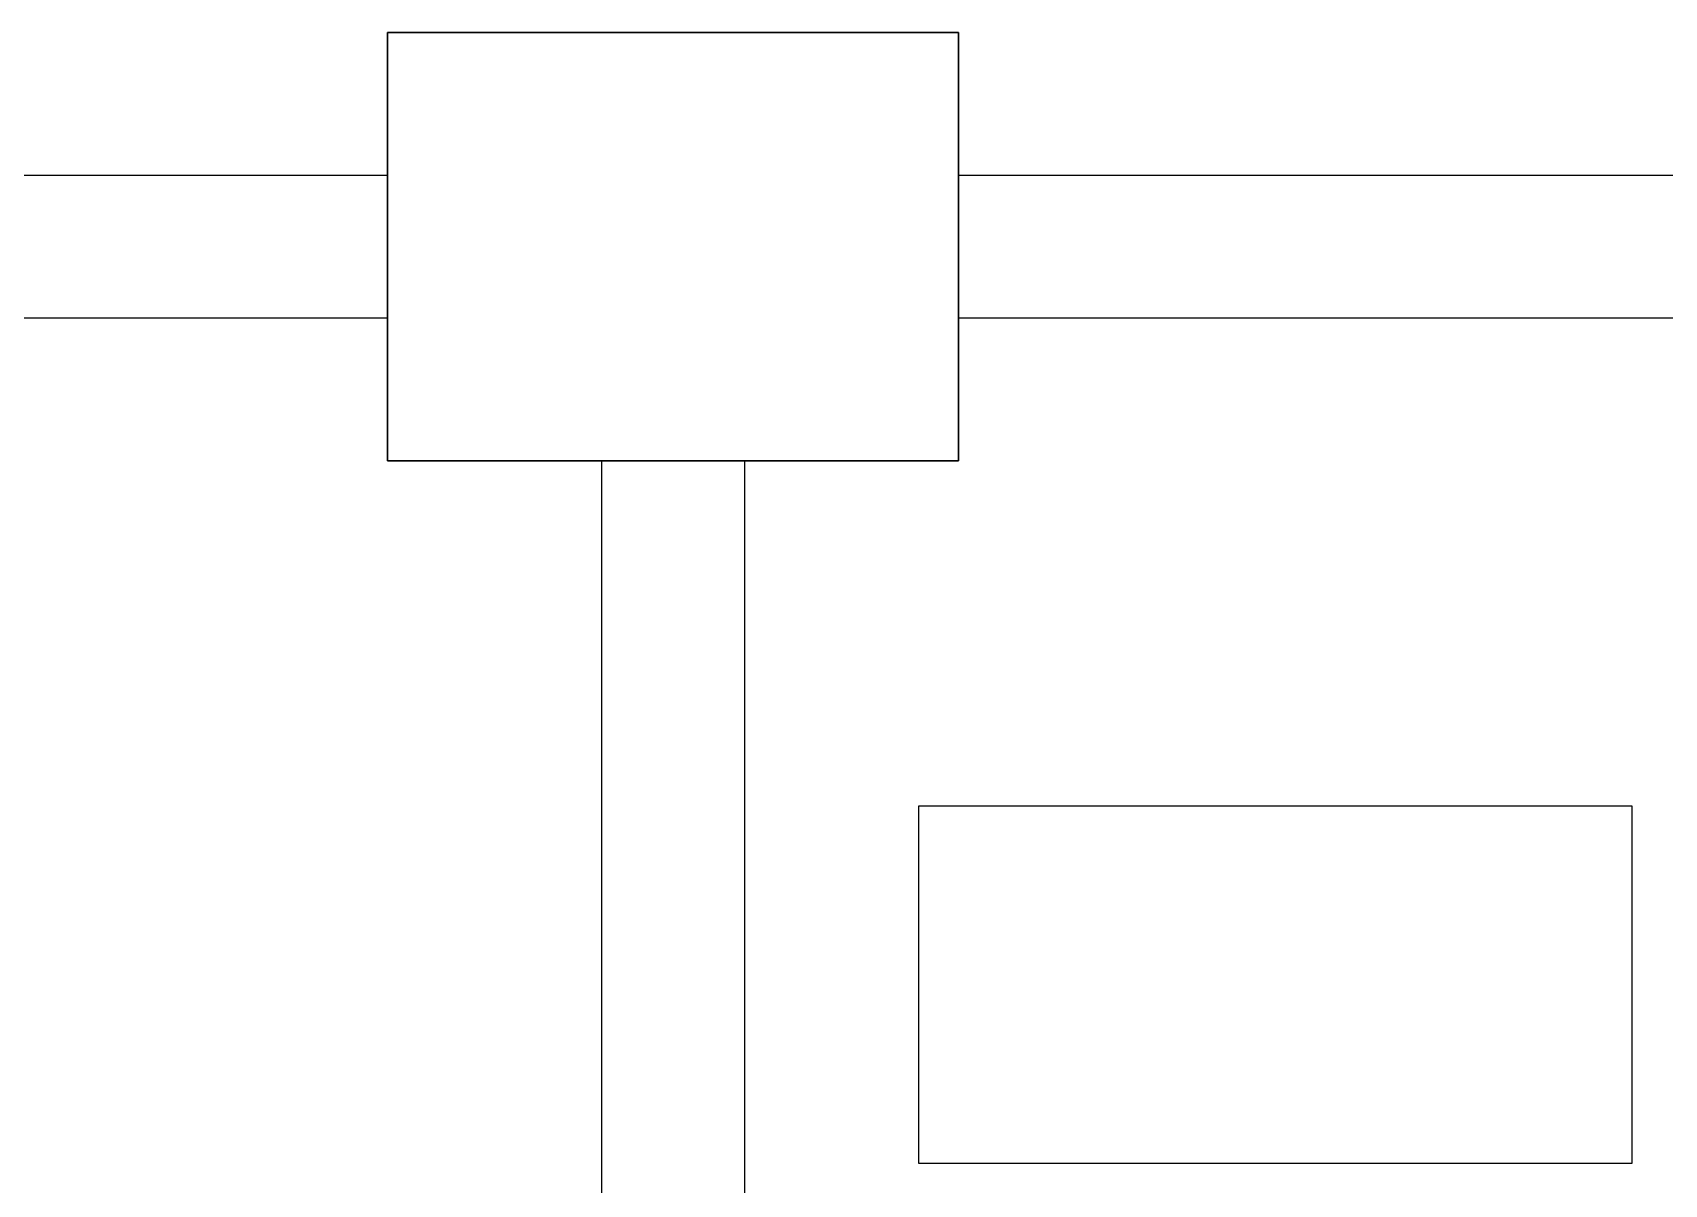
# Model space of a CAD drawing. Extents: x -19 to 297, y 0 to 420.
# Drawn here: x 97.92 to 103.64, y 245.73 to 249.77 of the extents above; entities that cross this region are included whole.
import ezdxf

# ---------------------------------------------------------------- set-up
doc = ezdxf.new("R2010")
doc.units = 0
doc.header["$MEASUREMENT"] = 0
doc.linetypes.add('K5LT_BASIC', pattern=[0])
doc.layers.add('Системный слой', color=7, linetype='Continuous')

# ---------------------------------------------------------------- blocks, each defined once
blk = doc.blocks.new('*U')
at = {"layer": 'Системный слой', "color": 5, "linetype": 'K5LT_BASIC'}
for p, q in [((101.1667, 249.7688), (99.1667, 249.7688)), ((99.1667, 249.7688), (99.1667, 248.2688)), ((101.1667, 248.2688), (101.1667, 249.7688)), ((99.1667, 248.2688), (101.1667, 248.2688)), ((103.5259, 247.0588), (101.0259, 247.0588)), ((101.0259, 247.0588), (101.0259, 245.8088)), ((103.5259, 245.8088), (103.5259, 247.0588)), ((101.0259, 245.8088), (103.5259, 245.8088))]:
    blk.add_line(p, q, dxfattribs=at)

msp = doc.modelspace()

# ---------------------------------------------------------------- linework, layer by layer
at = {"layer": 'Системный слой', "color": 5, "linetype": 'K5LT_BASIC'}
for p, q in [((101.1667, 249.7688), (99.1667, 249.7688)), ((99.1667, 248.2688), (99.1667, 249.7688)), ((99.1667, 249.7688), (99.1667, 248.2688)), ((99.1667, 249.7688), (101.1667, 249.7688)), ((101.1667, 249.7688), (101.1667, 248.2688)), ((101.1667, 249.7688), (101.1667, 248.2688)), ((93.1669, 249.2689), (99.1669, 249.2689)), ((101.1669, 249.2689), (107.1669, 249.2689)), ((99.1667, 248.7688), (93.1667, 248.7688)), ((107.1667, 248.7688), (101.1667, 248.7688)), ((101.1667, 248.2688), (99.1667, 248.2688)), ((99.1667, 248.2688), (101.1667, 248.2688)), ((99.1667, 248.2688), (101.1667, 248.2688)), ((100.4167, 248.2688), (99.6667, 248.2688)), ((99.9163, 248.2688), (99.9163, 242.8278)), ((99.9163, 248.2688), (99.9163, 236.7688)), ((100.4167, 248.2688), (100.4167, 236.7688)), ((100.667, 248.2692), (101.1667, 248.2688))]:
    msp.add_line(p, q, dxfattribs=at)

# ---------------------------------------------------------------- block references
at = {"layer": 'Системный слой'}
msp.add_blockref('*U', (0, 0), dxfattribs=at)
msp.add_blockref('*U', (0, 0), dxfattribs=at)
msp.add_blockref('*U', (0, 0), dxfattribs=at)
msp.add_blockref('*U', (0, 0), dxfattribs=at)
msp.add_blockref('*U', (0, 0), dxfattribs=at)
msp.add_blockref('*U', (0, 0), dxfattribs=at)
msp.add_blockref('*U', (0, 0), dxfattribs=at)
msp.add_blockref('*U', (0, 0), dxfattribs=at)
msp.add_blockref('*U', (0, 0), dxfattribs=at)
msp.add_blockref('*U', (0, 0), dxfattribs=at)
msp.add_blockref('*U', (0, 0), dxfattribs=at)
msp.add_blockref('*U', (0, 0), dxfattribs=at)
msp.add_blockref('*U', (0, 0), dxfattribs=at)
msp.add_blockref('*U', (0, 0), dxfattribs=at)
msp.add_blockref('*U', (0, 0), dxfattribs=at)
msp.add_blockref('*U', (0, 0), dxfattribs=at)
msp.add_blockref('*U', (0, 0), dxfattribs=at)
msp.add_blockref('*U', (0, 0), dxfattribs=at)
msp.add_blockref('*U', (0, 0), dxfattribs=at)
msp.add_blockref('*U', (0, 0), dxfattribs=at)
msp.add_blockref('*U', (0, 0), dxfattribs=at)
msp.add_blockref('*U', (0, 0), dxfattribs=at)
msp.add_blockref('*U', (0, 0), dxfattribs=at)
msp.add_blockref('*U', (0, 0), dxfattribs=at)
msp.add_blockref('*U', (0, 0), dxfattribs=at)
msp.add_blockref('*U', (0, 0), dxfattribs=at)
msp.add_blockref('*U', (0, 0), dxfattribs=at)
msp.add_blockref('*U', (0, 0), dxfattribs=at)
msp.add_blockref('*U', (0, 0), dxfattribs=at)
msp.add_blockref('*U', (0, 0), dxfattribs=at)
msp.add_blockref('*U', (0, 0), dxfattribs=at)
msp.add_blockref('*U', (0, 0), dxfattribs=at)
msp.add_blockref('*U', (0, 0), dxfattribs=at)
msp.add_blockref('*U', (0, 0), dxfattribs=at)
msp.add_blockref('*U', (0, 0), dxfattribs=at)
msp.add_blockref('*U', (0, 0), dxfattribs=at)
msp.add_blockref('*U', (0, 0), dxfattribs=at)
msp.add_blockref('*U', (0, 0), dxfattribs=at)
msp.add_blockref('*U', (0, 0), dxfattribs=at)
msp.add_blockref('*U', (0, 0), dxfattribs=at)
msp.add_blockref('*U', (0, 0), dxfattribs=at)
msp.add_blockref('*U', (0, 0), dxfattribs=at)
msp.add_blockref('*U', (0, 0), dxfattribs=at)
msp.add_blockref('*U', (0, 0), dxfattribs=at)
msp.add_blockref('*U', (0, 0), dxfattribs=at)
msp.add_blockref('*U', (0, 0), dxfattribs=at)
msp.add_blockref('*U', (0, 0), dxfattribs=at)
msp.add_blockref('*U', (0, 0), dxfattribs=at)
msp.add_blockref('*U', (0, 0), dxfattribs=at)
msp.add_blockref('*U', (0, 0), dxfattribs=at)
msp.add_blockref('*U', (0, 0), dxfattribs=at)
msp.add_blockref('*U', (0, 0), dxfattribs=at)
msp.add_blockref('*U', (0, 0), dxfattribs=at)
msp.add_blockref('*U', (0, 0), dxfattribs=at)
msp.add_blockref('*U', (0, 0), dxfattribs=at)
msp.add_blockref('*U', (0, 0), dxfattribs=at)
msp.add_blockref('*U', (0, 0), dxfattribs=at)
msp.add_blockref('*U', (0, 0), dxfattribs=at)
msp.add_blockref('*U', (0, 0), dxfattribs=at)
msp.add_blockref('*U', (0, 0), dxfattribs=at)
msp.add_blockref('*U', (0, 0), dxfattribs=at)
msp.add_blockref('*U', (0, 0), dxfattribs=at)
msp.add_blockref('*U', (0, 0), dxfattribs=at)
msp.add_blockref('*U', (0, 0), dxfattribs=at)
msp.add_blockref('*U', (0, 0), dxfattribs=at)
msp.add_blockref('*U', (0, 0), dxfattribs=at)
msp.add_blockref('*U', (0, 0), dxfattribs=at)
msp.add_blockref('*U', (0, 0), dxfattribs=at)
msp.add_blockref('*U', (0, 0), dxfattribs=at)
msp.add_blockref('*U', (0, 0), dxfattribs=at)
msp.add_blockref('*U', (0, 0), dxfattribs=at)
msp.add_blockref('*U', (0, 0), dxfattribs=at)
msp.add_blockref('*U', (0, 0), dxfattribs=at)
msp.add_blockref('*U', (0, 0), dxfattribs=at)
msp.add_blockref('*U', (0, 0), dxfattribs=at)
msp.add_blockref('*U', (0, 0), dxfattribs=at)
msp.add_blockref('*U', (0, 0), dxfattribs=at)
msp.add_blockref('*U', (0, 0), dxfattribs=at)
msp.add_blockref('*U', (0, 0), dxfattribs=at)
msp.add_blockref('*U', (0, 0), dxfattribs=at)
msp.add_blockref('*U', (0, 0), dxfattribs=at)
msp.add_blockref('*U', (0, 0), dxfattribs=at)
msp.add_blockref('*U', (0, 0), dxfattribs=at)
msp.add_blockref('*U', (0, 0), dxfattribs=at)
msp.add_blockref('*U', (0, 0), dxfattribs=at)
msp.add_blockref('*U', (0, 0), dxfattribs=at)
msp.add_blockref('*U', (0, 0), dxfattribs=at)
msp.add_blockref('*U', (0, 0), dxfattribs=at)
msp.add_blockref('*U', (0, 0), dxfattribs=at)
msp.add_blockref('*U', (0, 0), dxfattribs=at)
msp.add_blockref('*U', (0, 0), dxfattribs=at)
msp.add_blockref('*U', (0, 0), dxfattribs=at)
msp.add_blockref('*U', (0, 0), dxfattribs=at)
msp.add_blockref('*U', (0, 0), dxfattribs=at)
msp.add_blockref('*U', (0, 0), dxfattribs=at)
msp.add_blockref('*U', (0, 0), dxfattribs=at)
msp.add_blockref('*U', (0, 0), dxfattribs=at)
msp.add_blockref('*U', (0, 0), dxfattribs=at)
msp.add_blockref('*U', (0, 0), dxfattribs=at)
msp.add_blockref('*U', (0, 0), dxfattribs=at)
msp.add_blockref('*U', (0, 0), dxfattribs=at)
msp.add_blockref('*U', (0, 0), dxfattribs=at)
msp.add_blockref('*U', (0, 0), dxfattribs=at)
msp.add_blockref('*U', (0, 0), dxfattribs=at)
msp.add_blockref('*U', (0, 0), dxfattribs=at)
msp.add_blockref('*U', (0, 0), dxfattribs=at)
msp.add_blockref('*U', (0, 0), dxfattribs=at)
msp.add_blockref('*U', (0, 0), dxfattribs=at)
msp.add_blockref('*U', (0, 0), dxfattribs=at)
msp.add_blockref('*U', (0, 0), dxfattribs=at)
msp.add_blockref('*U', (0, 0), dxfattribs=at)
msp.add_blockref('*U', (0, 0), dxfattribs=at)
msp.add_blockref('*U', (0, 0), dxfattribs=at)
msp.add_blockref('*U', (0, 0), dxfattribs=at)
msp.add_blockref('*U', (0, 0), dxfattribs=at)
msp.add_blockref('*U', (0, 0), dxfattribs=at)
msp.add_blockref('*U', (0, 0), dxfattribs=at)
msp.add_blockref('*U', (0, 0), dxfattribs=at)
msp.add_blockref('*U', (0, 0), dxfattribs=at)
msp.add_blockref('*U', (0, 0), dxfattribs=at)
msp.add_blockref('*U', (0, 0), dxfattribs=at)
msp.add_blockref('*U', (0, 0), dxfattribs=at)
msp.add_blockref('*U', (0, 0), dxfattribs=at)
msp.add_blockref('*U', (0, 0), dxfattribs=at)
msp.add_blockref('*U', (0, 0), dxfattribs=at)
msp.add_blockref('*U', (0, 0), dxfattribs=at)
msp.add_blockref('*U', (0, 0), dxfattribs=at)
msp.add_blockref('*U', (0, 0), dxfattribs=at)
msp.add_blockref('*U', (0, 0), dxfattribs=at)
msp.add_blockref('*U', (0, 0), dxfattribs=at)
msp.add_blockref('*U', (0, 0), dxfattribs=at)
msp.add_blockref('*U', (0, 0), dxfattribs=at)
msp.add_blockref('*U', (0, 0), dxfattribs=at)
msp.add_blockref('*U', (0, 0), dxfattribs=at)
msp.add_blockref('*U', (0, 0), dxfattribs=at)
msp.add_blockref('*U', (0, 0), dxfattribs=at)
msp.add_blockref('*U', (0, 0), dxfattribs=at)
msp.add_blockref('*U', (0, 0), dxfattribs=at)
msp.add_blockref('*U', (0, 0), dxfattribs=at)
msp.add_blockref('*U', (0, 0), dxfattribs=at)
msp.add_blockref('*U', (0, 0), dxfattribs=at)
msp.add_blockref('*U', (0, 0), dxfattribs=at)
msp.add_blockref('*U', (0, 0), dxfattribs=at)
msp.add_blockref('*U', (0, 0), dxfattribs=at)
msp.add_blockref('*U', (0, 0), dxfattribs=at)
msp.add_blockref('*U', (0, 0), dxfattribs=at)
msp.add_blockref('*U', (0, 0), dxfattribs=at)
msp.add_blockref('*U', (0, 0), dxfattribs=at)
msp.add_blockref('*U', (0, 0), dxfattribs=at)
msp.add_blockref('*U', (0, 0), dxfattribs=at)
msp.add_blockref('*U', (0, 0), dxfattribs=at)
msp.add_blockref('*U', (0, 0), dxfattribs=at)
msp.add_blockref('*U', (0, 0), dxfattribs=at)
msp.add_blockref('*U', (0, 0), dxfattribs=at)
msp.add_blockref('*U', (0, 0), dxfattribs=at)
msp.add_blockref('*U', (0, 0), dxfattribs=at)
msp.add_blockref('*U', (0, 0), dxfattribs=at)
msp.add_blockref('*U', (0, 0), dxfattribs=at)
msp.add_blockref('*U', (0, 0), dxfattribs=at)
msp.add_blockref('*U', (0, 0), dxfattribs=at)
msp.add_blockref('*U', (0, 0), dxfattribs=at)
msp.add_blockref('*U', (0, 0), dxfattribs=at)
msp.add_blockref('*U', (0, 0), dxfattribs=at)
msp.add_blockref('*U', (0, 0), dxfattribs=at)
msp.add_blockref('*U', (0, 0), dxfattribs=at)
msp.add_blockref('*U', (0, 0), dxfattribs=at)
msp.add_blockref('*U', (0, 0), dxfattribs=at)
msp.add_blockref('*U', (0, 0), dxfattribs=at)
msp.add_blockref('*U', (0, 0), dxfattribs=at)
msp.add_blockref('*U', (0, 0), dxfattribs=at)
msp.add_blockref('*U', (0, 0), dxfattribs=at)
msp.add_blockref('*U', (0, 0), dxfattribs=at)
msp.add_blockref('*U', (0, 0), dxfattribs=at)
msp.add_blockref('*U', (0, 0), dxfattribs=at)
msp.add_blockref('*U', (0, 0), dxfattribs=at)
msp.add_blockref('*U', (0, 0), dxfattribs=at)
msp.add_blockref('*U', (0, 0), dxfattribs=at)
msp.add_blockref('*U', (0, 0), dxfattribs=at)
msp.add_blockref('*U', (0, 0), dxfattribs=at)
msp.add_blockref('*U', (0, 0), dxfattribs=at)
msp.add_blockref('*U', (0, 0), dxfattribs=at)
msp.add_blockref('*U', (0, 0), dxfattribs=at)
msp.add_blockref('*U', (0, 0), dxfattribs=at)
msp.add_blockref('*U', (0, 0), dxfattribs=at)
msp.add_blockref('*U', (0, 0), dxfattribs=at)
msp.add_blockref('*U', (0, 0), dxfattribs=at)
msp.add_blockref('*U', (0, 0), dxfattribs=at)
msp.add_blockref('*U', (0, 0), dxfattribs=at)
msp.add_blockref('*U', (0, 0), dxfattribs=at)
msp.add_blockref('*U', (0, 0), dxfattribs=at)
msp.add_blockref('*U', (0, 0), dxfattribs=at)
msp.add_blockref('*U', (0, 0), dxfattribs=at)
msp.add_blockref('*U', (0, 0), dxfattribs=at)
msp.add_blockref('*U', (0, 0), dxfattribs=at)
msp.add_blockref('*U', (0, 0), dxfattribs=at)
msp.add_blockref('*U', (0, 0), dxfattribs=at)
msp.add_blockref('*U', (0, 0), dxfattribs=at)
msp.add_blockref('*U', (0, 0), dxfattribs=at)
msp.add_blockref('*U', (0, 0), dxfattribs=at)
msp.add_blockref('*U', (0, 0), dxfattribs=at)
msp.add_blockref('*U', (0, 0), dxfattribs=at)
msp.add_blockref('*U', (0, 0), dxfattribs=at)
msp.add_blockref('*U', (0, 0), dxfattribs=at)
msp.add_blockref('*U', (0, 0), dxfattribs=at)
msp.add_blockref('*U', (0, 0), dxfattribs=at)
msp.add_blockref('*U', (0, 0), dxfattribs=at)
msp.add_blockref('*U', (0, 0), dxfattribs=at)
msp.add_blockref('*U', (0, 0), dxfattribs=at)
msp.add_blockref('*U', (0, 0), dxfattribs=at)
msp.add_blockref('*U', (0, 0), dxfattribs=at)
msp.add_blockref('*U', (0, 0), dxfattribs=at)
msp.add_blockref('*U', (0, 0), dxfattribs=at)
msp.add_blockref('*U', (0, 0), dxfattribs=at)
msp.add_blockref('*U', (0, 0), dxfattribs=at)
msp.add_blockref('*U', (0, 0), dxfattribs=at)
msp.add_blockref('*U', (0, 0), dxfattribs=at)
msp.add_blockref('*U', (0, 0), dxfattribs=at)
msp.add_blockref('*U', (0, 0), dxfattribs=at)
msp.add_blockref('*U', (0, 0), dxfattribs=at)
msp.add_blockref('*U', (0, 0), dxfattribs=at)
msp.add_blockref('*U', (0, 0), dxfattribs=at)
msp.add_blockref('*U', (0, 0), dxfattribs=at)
msp.add_blockref('*U', (0, 0), dxfattribs=at)
msp.add_blockref('*U', (0, 0), dxfattribs=at)
msp.add_blockref('*U', (0, 0), dxfattribs=at)
msp.add_blockref('*U', (0, 0), dxfattribs=at)
msp.add_blockref('*U', (0, 0), dxfattribs=at)
msp.add_blockref('*U', (0, 0), dxfattribs=at)
msp.add_blockref('*U', (0, 0), dxfattribs=at)
msp.add_blockref('*U', (0, 0), dxfattribs=at)
msp.add_blockref('*U', (0, 0), dxfattribs=at)
msp.add_blockref('*U', (0, 0), dxfattribs=at)
msp.add_blockref('*U', (0, 0), dxfattribs=at)
msp.add_blockref('*U', (0, 0), dxfattribs=at)
msp.add_blockref('*U', (0, 0), dxfattribs=at)
msp.add_blockref('*U', (0, 0), dxfattribs=at)
msp.add_blockref('*U', (0, 0), dxfattribs=at)
msp.add_blockref('*U', (0, 0), dxfattribs=at)
msp.add_blockref('*U', (0, 0), dxfattribs=at)
msp.add_blockref('*U', (0, 0), dxfattribs=at)
msp.add_blockref('*U', (0, 0), dxfattribs=at)
msp.add_blockref('*U', (0, 0), dxfattribs=at)
msp.add_blockref('*U', (0, 0), dxfattribs=at)
msp.add_blockref('*U', (0, 0), dxfattribs=at)
msp.add_blockref('*U', (0, 0), dxfattribs=at)
msp.add_blockref('*U', (0, 0), dxfattribs=at)
msp.add_blockref('*U', (0, 0), dxfattribs=at)
msp.add_blockref('*U', (0, 0), dxfattribs=at)
msp.add_blockref('*U', (0, 0), dxfattribs=at)
msp.add_blockref('*U', (0, 0), dxfattribs=at)
msp.add_blockref('*U', (0, 0), dxfattribs=at)
msp.add_blockref('*U', (0, 0), dxfattribs=at)
msp.add_blockref('*U', (0, 0), dxfattribs=at)
msp.add_blockref('*U', (0, 0), dxfattribs=at)
msp.add_blockref('*U', (0, 0), dxfattribs=at)
msp.add_blockref('*U', (0, 0), dxfattribs=at)
msp.add_blockref('*U', (0, 0), dxfattribs=at)
msp.add_blockref('*U', (0, 0), dxfattribs=at)
msp.add_blockref('*U', (0, 0), dxfattribs=at)
msp.add_blockref('*U', (0, 0), dxfattribs=at)
msp.add_blockref('*U', (0, 0), dxfattribs=at)
msp.add_blockref('*U', (0, 0), dxfattribs=at)
msp.add_blockref('*U', (0, 0), dxfattribs=at)
msp.add_blockref('*U', (0, 0), dxfattribs=at)
msp.add_blockref('*U', (0, 0), dxfattribs=at)
msp.add_blockref('*U', (0, 0), dxfattribs=at)
msp.add_blockref('*U', (0, 0), dxfattribs=at)
msp.add_blockref('*U', (0, 0), dxfattribs=at)
msp.add_blockref('*U', (0, 0), dxfattribs=at)
msp.add_blockref('*U', (0, 0), dxfattribs=at)
msp.add_blockref('*U', (0, 0), dxfattribs=at)
msp.add_blockref('*U', (0, 0), dxfattribs=at)
msp.add_blockref('*U', (0, 0), dxfattribs=at)
msp.add_blockref('*U', (0, 0), dxfattribs=at)
msp.add_blockref('*U', (0, 0), dxfattribs=at)
msp.add_blockref('*U', (0, 0), dxfattribs=at)
msp.add_blockref('*U', (0, 0), dxfattribs=at)
msp.add_blockref('*U', (0, 0), dxfattribs=at)
msp.add_blockref('*U', (0, 0), dxfattribs=at)
msp.add_blockref('*U', (0, 0), dxfattribs=at)
msp.add_blockref('*U', (0, 0), dxfattribs=at)
msp.add_blockref('*U', (0, 0), dxfattribs=at)
msp.add_blockref('*U', (0, 0), dxfattribs=at)
msp.add_blockref('*U', (0, 0), dxfattribs=at)
msp.add_blockref('*U', (0, 0), dxfattribs=at)
msp.add_blockref('*U', (0, 0), dxfattribs=at)
msp.add_blockref('*U', (0, 0), dxfattribs=at)
msp.add_blockref('*U', (0, 0), dxfattribs=at)
msp.add_blockref('*U', (0, 0), dxfattribs=at)
msp.add_blockref('*U', (0, 0), dxfattribs=at)
msp.add_blockref('*U', (0, 0), dxfattribs=at)
msp.add_blockref('*U', (0, 0), dxfattribs=at)
msp.add_blockref('*U', (0, 0), dxfattribs=at)
msp.add_blockref('*U', (0, 0), dxfattribs=at)
msp.add_blockref('*U', (0, 0), dxfattribs=at)
msp.add_blockref('*U', (0, 0), dxfattribs=at)
msp.add_blockref('*U', (0, 0), dxfattribs=at)
msp.add_blockref('*U', (0, 0), dxfattribs=at)
msp.add_blockref('*U', (0, 0), dxfattribs=at)
msp.add_blockref('*U', (0, 0), dxfattribs=at)
msp.add_blockref('*U', (0, 0), dxfattribs=at)
msp.add_blockref('*U', (0, 0), dxfattribs=at)
msp.add_blockref('*U', (0, 0), dxfattribs=at)
msp.add_blockref('*U', (0, 0), dxfattribs=at)
msp.add_blockref('*U', (0, 0), dxfattribs=at)
msp.add_blockref('*U', (0, 0), dxfattribs=at)
msp.add_blockref('*U', (0, 0), dxfattribs=at)
msp.add_blockref('*U', (0, 0), dxfattribs=at)
msp.add_blockref('*U', (0, 0), dxfattribs=at)
msp.add_blockref('*U', (0, 0), dxfattribs=at)
msp.add_blockref('*U', (0, 0), dxfattribs=at)
msp.add_blockref('*U', (0, 0), dxfattribs=at)
msp.add_blockref('*U', (0, 0), dxfattribs=at)
msp.add_blockref('*U', (0, 0), dxfattribs=at)
msp.add_blockref('*U', (0, 0), dxfattribs=at)
msp.add_blockref('*U', (0, 0), dxfattribs=at)
msp.add_blockref('*U', (0, 0), dxfattribs=at)
msp.add_blockref('*U', (0, 0), dxfattribs=at)
msp.add_blockref('*U', (0, 0), dxfattribs=at)
msp.add_blockref('*U', (0, 0), dxfattribs=at)
msp.add_blockref('*U', (0, 0), dxfattribs=at)
msp.add_blockref('*U', (0, 0), dxfattribs=at)
msp.add_blockref('*U', (0, 0), dxfattribs=at)
msp.add_blockref('*U', (0, 0), dxfattribs=at)
msp.add_blockref('*U', (0, 0), dxfattribs=at)
msp.add_blockref('*U', (0, 0), dxfattribs=at)
msp.add_blockref('*U', (0, 0), dxfattribs=at)
msp.add_blockref('*U', (0, 0), dxfattribs=at)
msp.add_blockref('*U', (0, 0), dxfattribs=at)
msp.add_blockref('*U', (0, 0), dxfattribs=at)
msp.add_blockref('*U', (0, 0), dxfattribs=at)
msp.add_blockref('*U', (0, 0), dxfattribs=at)
msp.add_blockref('*U', (0, 0), dxfattribs=at)
msp.add_blockref('*U', (0, 0), dxfattribs=at)
msp.add_blockref('*U', (0, 0), dxfattribs=at)
msp.add_blockref('*U', (0, 0), dxfattribs=at)
msp.add_blockref('*U', (0, 0), dxfattribs=at)
msp.add_blockref('*U', (0, 0), dxfattribs=at)
msp.add_blockref('*U', (0, 0), dxfattribs=at)
msp.add_blockref('*U', (0, 0), dxfattribs=at)
msp.add_blockref('*U', (0, 0), dxfattribs=at)
msp.add_blockref('*U', (0, 0), dxfattribs=at)
msp.add_blockref('*U', (0, 0), dxfattribs=at)
msp.add_blockref('*U', (0, 0), dxfattribs=at)
msp.add_blockref('*U', (0, 0), dxfattribs=at)
msp.add_blockref('*U', (0, 0), dxfattribs=at)
msp.add_blockref('*U', (0, 0), dxfattribs=at)
msp.add_blockref('*U', (0, 0), dxfattribs=at)
msp.add_blockref('*U', (0, 0), dxfattribs=at)
msp.add_blockref('*U', (0, 0), dxfattribs=at)
msp.add_blockref('*U', (0, 0), dxfattribs=at)
msp.add_blockref('*U', (0, 0), dxfattribs=at)
msp.add_blockref('*U', (0, 0), dxfattribs=at)
msp.add_blockref('*U', (0, 0), dxfattribs=at)
msp.add_blockref('*U', (0, 0), dxfattribs=at)
msp.add_blockref('*U', (0, 0), dxfattribs=at)
msp.add_blockref('*U', (0, 0), dxfattribs=at)
msp.add_blockref('*U', (0, 0), dxfattribs=at)
msp.add_blockref('*U', (0, 0), dxfattribs=at)
msp.add_blockref('*U', (0, 0), dxfattribs=at)
msp.add_blockref('*U', (0, 0), dxfattribs=at)
msp.add_blockref('*U', (0, 0), dxfattribs=at)
msp.add_blockref('*U', (0, 0), dxfattribs=at)
msp.add_blockref('*U', (0, 0), dxfattribs=at)
msp.add_blockref('*U', (0, 0), dxfattribs=at)
msp.add_blockref('*U', (0, 0), dxfattribs=at)
msp.add_blockref('*U', (0, 0), dxfattribs=at)
msp.add_blockref('*U', (0, 0), dxfattribs=at)
msp.add_blockref('*U', (0, 0), dxfattribs=at)
msp.add_blockref('*U', (0, 0), dxfattribs=at)
msp.add_blockref('*U', (0, 0), dxfattribs=at)
msp.add_blockref('*U', (0, 0), dxfattribs=at)
msp.add_blockref('*U', (0, 0), dxfattribs=at)
msp.add_blockref('*U', (0, 0), dxfattribs=at)
msp.add_blockref('*U', (0, 0), dxfattribs=at)
msp.add_blockref('*U', (0, 0), dxfattribs=at)
msp.add_blockref('*U', (0, 0), dxfattribs=at)
msp.add_blockref('*U', (0, 0), dxfattribs=at)
msp.add_blockref('*U', (0, 0), dxfattribs=at)
msp.add_blockref('*U', (0, 0), dxfattribs=at)
msp.add_blockref('*U', (0, 0), dxfattribs=at)
msp.add_blockref('*U', (0, 0), dxfattribs=at)
msp.add_blockref('*U', (0, 0), dxfattribs=at)
msp.add_blockref('*U', (0, 0), dxfattribs=at)
msp.add_blockref('*U', (0, 0), dxfattribs=at)
msp.add_blockref('*U', (0, 0), dxfattribs=at)
msp.add_blockref('*U', (0, 0), dxfattribs=at)
msp.add_blockref('*U', (0, 0), dxfattribs=at)
msp.add_blockref('*U', (0, 0), dxfattribs=at)
msp.add_blockref('*U', (0, 0), dxfattribs=at)
msp.add_blockref('*U', (0, 0), dxfattribs=at)
msp.add_blockref('*U', (0, 0), dxfattribs=at)
msp.add_blockref('*U', (0, 0), dxfattribs=at)
msp.add_blockref('*U', (0, 0), dxfattribs=at)
msp.add_blockref('*U', (0, 0), dxfattribs=at)
msp.add_blockref('*U', (0, 0), dxfattribs=at)
msp.add_blockref('*U', (0, 0), dxfattribs=at)
msp.add_blockref('*U', (0, 0), dxfattribs=at)
msp.add_blockref('*U', (0, 0), dxfattribs=at)
msp.add_blockref('*U', (0, 0), dxfattribs=at)
msp.add_blockref('*U', (0, 0), dxfattribs=at)
msp.add_blockref('*U', (0, 0), dxfattribs=at)
msp.add_blockref('*U', (0, 0), dxfattribs=at)
msp.add_blockref('*U', (0, 0), dxfattribs=at)
msp.add_blockref('*U', (0, 0), dxfattribs=at)
msp.add_blockref('*U', (0, 0), dxfattribs=at)
msp.add_blockref('*U', (0, 0), dxfattribs=at)
msp.add_blockref('*U', (0, 0), dxfattribs=at)
msp.add_blockref('*U', (0, 0), dxfattribs=at)
msp.add_blockref('*U', (0, 0), dxfattribs=at)
msp.add_blockref('*U', (0, 0), dxfattribs=at)
msp.add_blockref('*U', (0, 0), dxfattribs=at)
msp.add_blockref('*U', (0, 0), dxfattribs=at)
msp.add_blockref('*U', (0, 0), dxfattribs=at)
msp.add_blockref('*U', (0, 0), dxfattribs=at)
msp.add_blockref('*U', (0, 0), dxfattribs=at)
msp.add_blockref('*U', (0, 0), dxfattribs=at)
msp.add_blockref('*U', (0, 0), dxfattribs=at)
msp.add_blockref('*U', (0, 0), dxfattribs=at)
msp.add_blockref('*U', (0, 0), dxfattribs=at)
msp.add_blockref('*U', (0, 0), dxfattribs=at)
msp.add_blockref('*U', (0, 0), dxfattribs=at)
msp.add_blockref('*U', (0, 0), dxfattribs=at)
msp.add_blockref('*U', (0, 0), dxfattribs=at)
msp.add_blockref('*U', (0, 0), dxfattribs=at)
msp.add_blockref('*U', (0, 0), dxfattribs=at)
msp.add_blockref('*U', (0, 0), dxfattribs=at)
msp.add_blockref('*U', (0, 0), dxfattribs=at)
msp.add_blockref('*U', (0, 0), dxfattribs=at)
msp.add_blockref('*U', (0, 0), dxfattribs=at)
msp.add_blockref('*U', (0, 0), dxfattribs=at)
msp.add_blockref('*U', (0, 0), dxfattribs=at)
msp.add_blockref('*U', (0, 0), dxfattribs=at)
msp.add_blockref('*U', (0, 0), dxfattribs=at)
msp.add_blockref('*U', (0, 0), dxfattribs=at)
msp.add_blockref('*U', (0, 0), dxfattribs=at)
msp.add_blockref('*U', (0, 0), dxfattribs=at)
msp.add_blockref('*U', (0, 0), dxfattribs=at)
msp.add_blockref('*U', (0, 0), dxfattribs=at)
msp.add_blockref('*U', (0, 0), dxfattribs=at)
msp.add_blockref('*U', (0, 0), dxfattribs=at)
msp.add_blockref('*U', (0, 0), dxfattribs=at)
msp.add_blockref('*U', (0, 0), dxfattribs=at)
msp.add_blockref('*U', (0, 0), dxfattribs=at)
msp.add_blockref('*U', (0, 0), dxfattribs=at)
msp.add_blockref('*U', (0, 0), dxfattribs=at)
msp.add_blockref('*U', (0, 0), dxfattribs=at)
msp.add_blockref('*U', (0, 0), dxfattribs=at)
msp.add_blockref('*U', (0, 0), dxfattribs=at)
msp.add_blockref('*U', (0, 0), dxfattribs=at)

doc.saveas('drawing.dxf')
